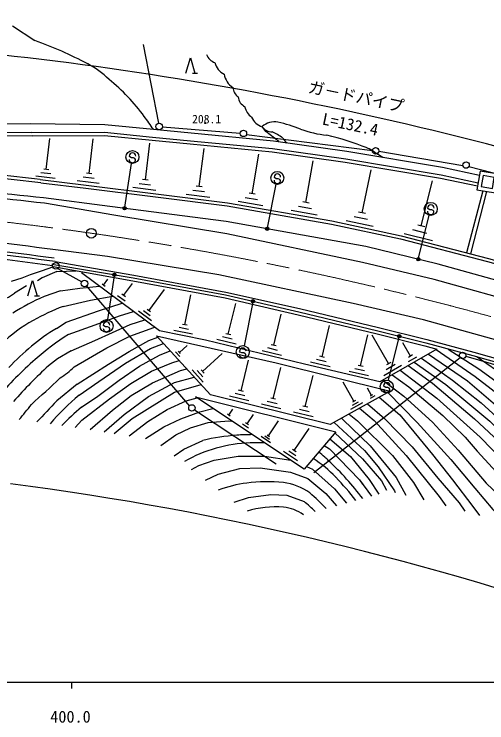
# Model space of a CAD drawing. Units: millimetres, scale not verified. Extents: x 40000 to 680000, y 20000 to 413049.
# Drawn here: x 459161 to 532044, y 198715 to 308027 of the extents above; entities that cross this region are included whole.
import ezdxf
from ezdxf.enums import TextEntityAlignment as Align

# ---------------------------------------------------------------- set-up
doc = ezdxf.new("R2010")
doc.units = ezdxf.units.MM
doc.header["$LTSCALE"] = 1000
doc.header["$PDMODE"] = 32
doc.header["$PDSIZE"] = 500
doc.linetypes.add('CHAIN', pattern=[18.5, 12, -1.5, 3.5, -1.5])
for name, color, linetype, lineweight in [('M-BGD', 7, 'Continuous', 25), ('M-BMK', 2, 'CHAIN', 13), ('M-BMK-SRVR', 3, 'Continuous', 25), ('M-STR-STRC', 7, 'Continuous', 25), ('M-TTL-BAND', 7, 'Continuous', 25)]:
    doc.layers.add(name, color=color, linetype=linetype, lineweight=lineweight)
doc.styles.add('@ＭＳ ゴシック', font='')
doc.styles.add('ＭＳ ゴシック', font='')
doc.styles.get('@ＭＳ ゴシック').set_extended_font_data('@MS Gothic')
doc.styles.get('ＭＳ ゴシック').set_extended_font_data('MS Gothic')

msp = doc.modelspace()

# ---------------------------------------------------------------- linework, layer by layer
at = {"layer": 'M-BGD'}
for p, q in [((458910, 306211), (462359, 303952)), ((479070, 303370), (481425, 291198)), ((486647, 298910), (487434, 298910)), ((455667, 291097), (461626, 291161)), ((488608, 291203), (488663, 291248)), ((461879, 289757), (455000, 289683)), ((482019, 290667), (494009, 289676)), ((464112, 284068), (464659, 288848)), ((470727, 283442), (471364, 288794)), ((494986, 289491), (514404, 287019)), ((479397, 282463), (480101, 288113)), ((487699, 281463), (488449, 287302)), ((495865, 280323), (496901, 286444)), ((514696, 286802), (516003, 285963)), ((515396, 286893), (528350, 284670)), ((504154, 278987), (505257, 285406)), ((518556, 284324), (518573, 284314)), ((529280, 284514), (535242, 283013)), ((464791, 283386), (463297, 283556)), ((464486, 284026), (463739, 284111)), ((471146, 283392), (470309, 283492)), ((512798, 277384), (514219, 284028)), ((465469, 282703), (462482, 283044)), ((472241, 281905), (468896, 282303)), ((471484, 282674), (469812, 282873)), ((479838, 282408), (478956, 282518)), ((521931, 275362), (523680, 282338)), ((480987, 280830), (477455, 281270)), ((480192, 281647), (478426, 281867)), ((488155, 281404), (487243, 281521)), ((489336, 279768), (485687, 280237)), ((488517, 280616), (486693, 280850)), ((496343, 280242), (495386, 280404)), ((531426, 280792), (528921, 271210)), ((532020, 280693), (529502, 271058)), ((497518, 278469), (493693, 279117)), ((496692, 279396), (494779, 279720)), ((504656, 278900), (503653, 279073)), ((505885, 277037), (501873, 277726)), ((505020, 278012), (503014, 278356)), ((513658, 276332), (511582, 276776)), ((513317, 277273), (512279, 277495)), ((514518, 275279), (510366, 276167)), ((522476, 275225), (521386, 275499)), ((522803, 274217), (520623, 274763)), ((523674, 273072), (519314, 274164)), ((444169, 271957), (465091, 269273)), ((465749, 268313), (468695, 268460)), ((465787, 268853), (469570, 266724)), ((472935, 266206), (473620, 267132)), ((461080, 266112), (459195, 264999)), ((470310, 266082), (486172, 247586)), ((473167, 266035), (472704, 266377)), ((476029, 264627), (477386, 266462)), ((462291, 264577), (463079, 264577)), ((466285, 265341), (463761, 264454)), ((476263, 263745), (475117, 264593)), ((476316, 264415), (475743, 264839)), ((479930, 262289), (482334, 265539)), ((485459, 260109), (486412, 264728)), ((480184, 262101), (479676, 262477)), ((492180, 258650), (493335, 263389)), ((480345, 260725), (478313, 262228)), ((480137, 261507), (479122, 262259)), ((499178, 256953), (500345, 261740)), ((465663, 259539), (467160, 260497)), ((485820, 260034), (485098, 260183)), ((486664, 258656), (483777, 259252)), ((486062, 259382), (484618, 259680)), ((506647, 255180), (507770, 259980)), ((492776, 257877), (491295, 258238)), ((492551, 258560), (491810, 258740)), ((512579, 253764), (513697, 258544)), ((516903, 254122), (514384, 258519)), ((484664, 255851), (485823, 256913)), ((493373, 257104), (490410, 257826)), ((499552, 256862), (498804, 257044)), ((520265, 255275), (519080, 257342)), ((484706, 255223), (484042, 255947)), ((484830, 255669), (484498, 256032)), ((500383, 255392), (497391, 256121)), ((499781, 256172), (498285, 256537)), ((488216, 252912), (491245, 255687)), ((505367, 237341), (527920, 255067)), ((507257, 254405), (505757, 254756)), ((507022, 255092), (506272, 255268)), ((521207, 255128), (519915, 254388)), ((520588, 255460), (519942, 255090)), ((528812, 255299), (546494, 250007)), ((494140, 249921), (495317, 254674)), ((507866, 253629), (504866, 254331)), ((512952, 253677), (512205, 253851)), ((518907, 253810), (516159, 252236)), ((517905, 253966), (516531, 253179)), ((517247, 254319), (516560, 253925)), ((488327, 251272), (486592, 253164)), ((488272, 252092), (487404, 253038)), ((488433, 252675), (488000, 253148)), ((499098, 248711), (500290, 253530)), ((513793, 252219), (510806, 252918)), ((513186, 252992), (511692, 253341)), ((504049, 247485), (505241, 252301)), ((468881, 250957), (465720, 248399)), ((511542, 248311), (509882, 251288)), ((514257, 249222), (513622, 250360)), ((494736, 249143), (493251, 249511)), ((494512, 249829), (493769, 250013)), ((514434, 249321), (514079, 249123)), ((495332, 248365), (492361, 249100)), ((499701, 247923), (498196, 248295)), ((499474, 248618), (498721, 248805)), ((512215, 248199), (511284, 247680)), ((511775, 248441), (511309, 248182)), ((514771, 249136), (514059, 248739)), ((492265, 246184), (492868, 247088)), ((500305, 247134), (497294, 247879)), ((504652, 246697), (503147, 247070)), ((504425, 247392), (503673, 247579)), ((512887, 248086), (511027, 247048)), ((486971, 246984), (499557, 238641)), ((492492, 246033), (492039, 246334)), ((495083, 244833), (496054, 246290)), ((505256, 245909), (502246, 246654)), ((469617, 245419), (468554, 244287)), ((495311, 244681), (494856, 244985)), ((498365, 242970), (499930, 245319)), ((495296, 244165), (494385, 244772)), ((502358, 240703), (504646, 244138)), ((498708, 241893), (497240, 242871)), ((498537, 242431), (497803, 242920)), ((498549, 242847), (498182, 243092)), ((502860, 239129), (500712, 240559)), ((502609, 239916), (501535, 240631)), ((502626, 240524), (502090, 240882)), ((506974, 241502), (507790, 240992)), ((504233, 238251), (505171, 237855)), ((512398, 236179), (512863, 235550))]:
    msp.add_line(p, q, dxfattribs=at)
for points in [[(461969, 289258), (452748, 289159), (418889, 345400)], [(485623, 298910), (486332, 301272), (487040, 298910)], [(461626, 291161), (473144, 291012), (480623, 290266), (486452, 289701), (499139, 288489), (510463, 286895), (525232, 284410), (530901, 283213)], [(461879, 289757), (473091, 289812), (480506, 289072), (486337, 288507), (498998, 287297), (510279, 285709), (525008, 283231), (530703, 282028)], [(499980, 288371), (497965, 289906), (497412, 290675)], [(461969, 289258), (473070, 289311), (480457, 288574), (486289, 288009), (498939, 286800), (510203, 285215), (524915, 282740), (530620, 281535)], [(463180, 282550), (470239, 281658), (480997, 280335), (492068, 278914), (508169, 276126), (518855, 273840), (532299, 270327), (543037, 267309), (556389, 263119), (568782, 258974), (570806, 258240)], [(463273, 282036), (470190, 281184), (480938, 279862), (491997, 278442), (508078, 275658), (518745, 273377), (532174, 269867), (542901, 266852), (556242, 262665), (568624, 258524), (570642, 257780)], [(569847, 255554), (568366, 256117), (563656, 257626), (555515, 260283), (547299, 262941), (539368, 265337), (524525, 269486), (513366, 272204), (491862, 276060), (473889, 278383), (463699, 279673)], [(569024, 253247), (567557, 253805), (562903, 255296), (554836, 258029), (546568, 260604), (538684, 262986), (523906, 267117), (512860, 269715), (491929, 274155), (474542, 277013), (463847, 278850)], [(566856, 247172), (565427, 247715), (560884, 249171), (552842, 251896), (544677, 254439), (536883, 256793), (522299, 260870), (511453, 263421), (490737, 267815), (473576, 270636), (465133, 271727)], [(458763, 266854), (460400, 267349), (461663, 267864), (463506, 268491), (465115, 269046)], [(464971, 269475), (477517, 267341), (491735, 264723), (503046, 262117), (515232, 259176), (522629, 257306), (529885, 255351), (537004, 253365), (541838, 251924), (543659, 251321)], [(465170, 269086), (477448, 266908), (491679, 264254), (502940, 261655), (515119, 258715), (522509, 256846), (524347, 256351)], [(465469, 269866), (477591, 267789), (491821, 265141), (503169, 262652), (515364, 259709), (522768, 257836), (530030, 255881), (537156, 253892), (542002, 252448), (543751, 251868)], [(465749, 268313), (463469, 267346), (462750, 266904)], [(524347, 256351), (515531, 251299), (503917, 254016), (488668, 257732), (481571, 259196), (469528, 268104)], [(461268, 264577), (461976, 266939), (462685, 264577)], [(466285, 265341), (469280, 265779), (472305, 266050)], [(466715, 262958), (470947, 263927), (474353, 264536)], [(467160, 260497), (472159, 262246), (475835, 263439)], [(467498, 258621), (471647, 260085), (475407, 261500), (477555, 262167)], [(467955, 256087), (471601, 257711), (477023, 260136), (479295, 260880)], [(468398, 253633), (473454, 256542), (476971, 258351), (480681, 259685), (480852, 259729)], [(468881, 250957), (473721, 254045), (476911, 255980), (479929, 257716), (481313, 258184)], [(469185, 249276), (472221, 251345), (476333, 254169), (480184, 256433), (482170, 257249)], [(467955, 256087), (465823, 254851), (464456, 253792)], [(469523, 247400), (472071, 249111), (475366, 251547), (478465, 253750), (481574, 255440), (483233, 256090)], [(524241, 256291), (530241, 252131), (536985, 246957), (541140, 244326), (543543, 243205), (546457, 243601), (550041, 245367), (554555, 247924)], [(526102, 256370), (530819, 253315), (537412, 248558), (541715, 246068), (544150, 245262), (546051, 245332), (548105, 246191), (552675, 248534)], [(521970, 254989), (526748, 251556), (531150, 248088), (537655, 242177), (540506, 240088), (542276, 239085), (543821, 238742), (545074, 238956), (547747, 240302), (552947, 243647), (555335, 245062)], [(523031, 255597), (529089, 251444), (534114, 247148), (538429, 243583), (541150, 241829), (543184, 241012), (544475, 240855), (546754, 241859), (549781, 243718), (554189, 246212), (554921, 246612)], [(530546, 255167), (533560, 253107), (539611, 249285), (542436, 248103), (545705, 247721), (549581, 249278), (549851, 249444)], [(469617, 245419), (473857, 248712), (477126, 251061), (480311, 252948), (483462, 254237), (484582, 254618)], [(519914, 253811), (523683, 251110), (530163, 245597), (536831, 239367), (539624, 237095), (541934, 235840), (543450, 235602), (545291, 236120), (549630, 238533), (556006, 242542)], [(520864, 254355), (525739, 250919), (532519, 245265), (536263, 241554), (539093, 239025), (541329, 237517), (542692, 237036), (544052, 236927), (546512, 237992), (548901, 239443), (552335, 241713), (555669, 243807)], [(470877, 243939), (474347, 246960), (477214, 249208), (480497, 251169), (484821, 253072), (485783, 253307)], [(518670, 253098), (524355, 248802), (531004, 242781), (534731, 238949), (537003, 236808), (539545, 234982), (541091, 234252), (542652, 234097), (544813, 234543), (547881, 236136), (552940, 239293), (556360, 241217)], [(473045, 243602), (476101, 246282), (479869, 249073), (483902, 251234), (486937, 252048)], [(516003, 251570), (519260, 249106), (523643, 245074), (527649, 240796), (531918, 235701), (535055, 232677), (538088, 230622), (540162, 229778), (542130, 229757), (543915, 230337), (546960, 232109), (552723, 236170), (557324, 238995)], [(517450, 252399), (520019, 250532), (525274, 246139), (528710, 242756), (530573, 240640)], [(474579, 243358), (477371, 245675), (483902, 249745), (488013, 250906)], [(516791, 249690), (521289, 245065), (526471, 239318), (530181, 234935), (532972, 231596), (534781, 229996), (536333, 229089)], [(476917, 242975), (479746, 245215), (482766, 247063), (485666, 248358), (487398, 248824)], [(515426, 248929), (518641, 246219), (523647, 240108), (526772, 236216), (529902, 232080), (530905, 230700)], [(479433, 242550), (482245, 244398), (484841, 245586), (487770, 246707), (489815, 247215)], [(512388, 247235), (512731, 246978), (514650, 245356), (519583, 239953), (524709, 233641), (525709, 232176)], [(513653, 247940), (516240, 245655), (520507, 241306), (524500, 236477), (527763, 232646), (528637, 231352)], [(510805, 246352), (512111, 245275), (517475, 239961), (520743, 235784), (522323, 233103)], [(481770, 241475), (484087, 243132), (486356, 244226), (489075, 245066), (492241, 245289), (492748, 245261)], [(484087, 243132), (486356, 244226), (489075, 245066), (492241, 245289), (492852, 245256)], [(508481, 245057), (513185, 240722), (515276, 238201), (517793, 234524), (517924, 234267)], [(509624, 245694), (509863, 245524), (514067, 241449), (518075, 236534), (519547, 233843)], [(508628, 243464), (512862, 239438), (515812, 236025), (516556, 234620)], [(483819, 239892), (485337, 240939), (488260, 242289)], [(507823, 242514), (511008, 239787), (513921, 236248), (515367, 233974)], [(506974, 241502), (507790, 240992), (512398, 236179), (514264, 233655)], [(530573, 240640), (534655, 236151), (537217, 234175), (539356, 232834), (541384, 232164), (542683, 232205), (544272, 232664), (546758, 234275), (549845, 236282), (555265, 239428), (556641, 240164)], [(486529, 237797), (487635, 238428), (490010, 239255), (493719, 239871), (497741, 239864), (501841, 239206)], [(493715, 239870), (493719, 239871), (497741, 239864)], [(488685, 236132), (490621, 237065), (493935, 237931), (497075, 238041), (501758, 237383), (504419, 236380), (507239, 234105), (508882, 232196)], [(504233, 238251), (505171, 237855), (508570, 234822), (510395, 232606)], [(493060, 232751), (495272, 233462), (498759, 233955), (501184, 233830), (503868, 232860)]]:
    msp.add_lwpolyline(points, dxfattribs=at)
for points in [[(533857, 283323), (530999, 283801), (530522, 280943), (533379, 280466)], [(533184, 282843), (531479, 283128), (531195, 281423), (532899, 281139)], [(481116, 258399), (499544, 254231), (517114, 249870), (507908, 244737), (489450, 249305)], [(487109, 249016), (508741, 243598), (503889, 237843)]]:
    msp.add_lwpolyline(points, close=True, dxfattribs=at)
for centre, radius in [((481520, 290707), 500), ((488636, 291226), 75), ((488636, 291226), 60), ((488636, 291226), 50), ((488636, 291226), 45), ((488636, 291226), 30), ((488636, 291226), 15), ((494507, 289634), 500), ((514900, 286956), 500), ((528842, 284757), 500), ((465587, 269209), 500), ((470006, 266479), 500), ((528317, 255371), 500), ((486571, 247285), 500)]:
    msp.add_circle(centre, radius, dxfattribs=at)
for centre, radius, start, end in [((441245, 245080), 62544, 62.11317, 70.27085), ((399884, -220669), 525545, 70.35863, 85.14078), ((490768, 302529), 2082, 200.25402, 251.4073), ((463810, 287720), 14302, 45.74272, 62.11317), ((492517, 301062), 2465, 191.85337, 246.91158), ((494329, 299133), 2799, 186.93804, 239.07008), ((453742, 273441), 31674, 36.43398, 50.73157), ((494958, 296905), 2075, 184.80327, 232.85136), ((495657, 295481), 1966, 186.70685, 241.99736), ((497329, 294303), 2654, 192.12874, 234.08804), ((436159, 260462), 53529, 33.83433, 36.43398), ((498076, 293060), 2476, 201.4816, 254.43395), ((499274, 288720), 2700, 77.87075, 133.61011), ((495251, 269935), 21911, 68.38648, 77.90706), ((498805, 291523), 1631, 211.33291, 275.24817), ((487976, 269028), 23582, 57.65516, 62.2565), ((509194, 306107), 16857, 249.61375, 263.73244), ((501937, 289415), 1422, 199.0609, 238.85064), ((497589, 247394), 43078, 68.17642, 76.89891), ((511490, 282107), 5684, 55.67314, 68.17642), ((406166, -221755), 507017, 83.53297, 85.19841), ((406166, -221755), 507517, 83.5499, 85.19828), ((406166, -221755), 504717, 83.45464, 87.91731), ((406166, -221755), 503918, 83.42722, 87.91845), ((399878, -220769), 496800, 82.45235, 87.19879), ((399878, -220769), 495000, 82.38553, 87.19879), ((399878, -220769), 495500, 82.40688, 87.19879), ((454240, 271652), 8295, 276.04323, 306.67966), ((477129, 233473), 33742, 113.33986, 122.5848), ((483011, 222533), 43586, 111.9552, 118.674), ((472678, 241291), 22170, 118.50528, 134.18418), ((478980, 236881), 26282, 120.44277, 130.66974), ((491363, 221793), 43885, 122.92089, 131.27075), ((484508, 229152), 35757, 129.31697, 137.03259), ((501677, 210040), 59521, 131.27075, 139.27482), ((511334, 202593), 69418, 132.4774, 138.84116), ((460321, 261538), 11301, 301.54984, 315.61922), ((299921, 427312), 241717, 312.0477, 313.47602), ((492853, 220904), 36948, 129.83617, 139.62317), ((889550, -148855), 580898, 136.85376, 137.2957), ((408857, 288753), 66932, 319.72097, 322.29302), ((502784, 208765), 50980, 130.72559, 135.36172), ((497750, 198265), 45035, 95.43726, 102.16437), ((497750, 198265), 45035, 95.43726, 102.16437), ((496082, 193836), 49330, 90.21724, 93.0216), ((496082, 193836), 49330, 90.21724, 93.0216), ((496465, 219310), 22612, 92.28653, 119.27957), ((496514, 224257), 17672, 85.74634, 93.08576), ((498602, 230903), 12194, 46.16454, 51.89214), ((498602, 230903), 12194, 46.16454, 51.89214), ((494806, 223445), 19162, 43.32465, 56.86901), ((475225, 204537), 47422, 46.85663, 47.85394), ((475225, 204537), 47422, 37.3297, 46.85663), ((479804, 208227), 40524, 44.31478, 44.42316), ((479804, 208227), 40524, 37.69467, 44.42316), ((399884, -220669), 460000, 70.35863, 82.666), ((497918, 214474), 21424, 97.76246, 109.86628), ((498196, 211263), 24644, 84.21226, 97.39585), ((499581, 227041), 8809, 54.04867, 82.82266), ((487191, 213480), 27140, 42.32749, 49.68014), ((489331, 215321), 22780, 44.53387, 50.34608), ((499513, 216161), 15859, 85.82728, 106.24244), ((500015, 225527), 6484, 54.57637, 84.22492)]:
    msp.add_arc(centre, radius, start, end, dxfattribs=at)
at = {"layer": 'M-BMK'}
for centre, start, end in [((399883, -220669), 82.57259, 87.19879), ((399884, -220669), 70.35863, 82.666)]:
    msp.add_arc(centre, 500000, start, end, dxfattribs=at)
at = {"layer": 'M-BMK-SRVR'}
msp.add_circle((471045, 274241), 750, dxfattribs=at)
at = {"layer": 'M-STR-STRC'}
for p, q in [((476996, 286005), (476896, 286123)), ((477241, 285866), (476996, 286005)), ((477542, 285864), (477241, 285866)), ((477787, 285752), (477542, 285864)), ((477893, 285615), (477787, 285752)), ((476208, 278235), (477244, 285006)), ((499342, 282784), (499242, 282902)), ((499586, 282645), (499342, 282784)), ((499887, 282643), (499586, 282645)), ((500132, 282531), (499887, 282643)), ((500238, 282395), (500132, 282531)), ((498214, 275073), (499547, 281793)), ((523000, 278005), (522901, 278123)), ((523245, 277865), (523000, 278005)), ((523546, 277863), (523245, 277865)), ((523791, 277751), (523546, 277863)), ((523897, 277615), (523791, 277751)), ((521513, 270374), (523160, 277023)), ((474595, 267686), (473559, 260915)), ((495938, 263601), (494606, 256882)), ((473008, 259938), (472909, 260056)), ((473253, 259798), (473008, 259938)), ((473554, 259796), (473253, 259798)), ((473799, 259684), (473554, 259796)), ((473905, 259548), (473799, 259684)), ((518496, 258196), (516849, 251547)), ((494011, 255912), (493912, 256030)), ((494256, 255772), (494011, 255912)), ((494557, 255770), (494256, 255772)), ((494802, 255658), (494557, 255770)), ((494908, 255522), (494802, 255658)), ((516209, 250587), (516110, 250705)), ((516454, 250448), (516209, 250587)), ((516755, 250445), (516454, 250448)), ((517000, 250334), (516755, 250445)), ((517106, 250197), (517000, 250334))]:
    msp.add_line(p, q, dxfattribs=at)
for centre, radius in [((477395, 285994), 1000), ((499741, 282773), 1000), ((523400, 277994), 1000), ((476186, 278086), 150), ((476186, 278086), 120), ((476186, 278086), 90), ((476186, 278086), 60), ((476186, 278086), 30), ((498185, 274926), 150), ((498185, 274926), 120), ((498185, 274926), 90), ((498185, 274926), 60), ((498185, 274926), 30), ((521477, 270229), 150), ((521477, 270229), 120), ((521477, 270229), 90), ((521477, 270229), 60), ((521477, 270229), 30), ((474617, 267835), 150), ((474617, 267835), 120), ((474617, 267835), 90), ((474617, 267835), 60), ((474617, 267835), 30), ((495967, 263748), 150), ((495967, 263748), 120), ((495967, 263748), 90), ((495967, 263748), 60), ((495967, 263748), 30), ((473408, 259927), 1000), ((518532, 258342), 150), ((518532, 258342), 120), ((518532, 258342), 90), ((518532, 258342), 60), ((518532, 258342), 30), ((494411, 255901), 1000), ((516609, 250576), 1000)]:
    msp.add_circle(centre, radius, dxfattribs=at)
for centre, start, end in [((477396, 286119), 359.55488, 179.55488), ((477393, 285619), 179.55488, 359.55488), ((499742, 282898), 359.55488, 179.55488), ((499738, 282398), 179.55488, 359.55488), ((523401, 278119), 359.55488, 179.55488), ((523397, 277619), 179.55488, 359.55488), ((473409, 260052), 359.55488, 179.55488), ((473405, 259552), 179.55488, 359.55488), ((494412, 256026), 359.55488, 179.55488), ((494408, 255526), 179.55488, 359.55488), ((516610, 250701), 359.55488, 179.55488), ((516606, 250201), 179.55488, 359.55488)]:
    msp.add_arc(centre, 500, start, end, dxfattribs=at)
for p in [(476186, 278086), (498185, 274926), (521477, 270229), (474617, 267835), (495967, 263748), (518532, 258342)]:
    msp.add_point(p, dxfattribs=at)
at = {"layer": 'M-TTL-BAND'}
for p, q in [((40000, 205000), (579000, 205000)), ((468000, 205000), (468000, 204000))]:
    msp.add_line(p, q, dxfattribs=at)

# ---------------------------------------------------------------- texts
at = {"layer": 'M-BGD', "style": 'ＭＳ ゴシック'}
msp.add_text('ガ－ドパイプ', height=1833, rotation=348.162, dxfattribs=at).set_placement((511601, 293888), align=Align.BOTTOM_CENTER)
msp.add_text('208.1', height=1320, dxfattribs=at).set_placement((486591, 290791), align=Align.BOTTOM_LEFT)
at = {"layer": 'M-BGD', "style": '@ＭＳ ゴシック'}
msp.add_text('L=132.4', height=1833, rotation=348.162, dxfattribs=at).set_placement((511191, 291931), align=Align.TOP_CENTER)
at = {"layer": 'M-TTL-BAND', "style": 'ＭＳ ゴシック'}
msp.add_text('400.0', height=1833, dxfattribs=at).set_placement((467844, 198195), align=Align.BOTTOM_CENTER)

doc.saveas('drawing.dxf')
